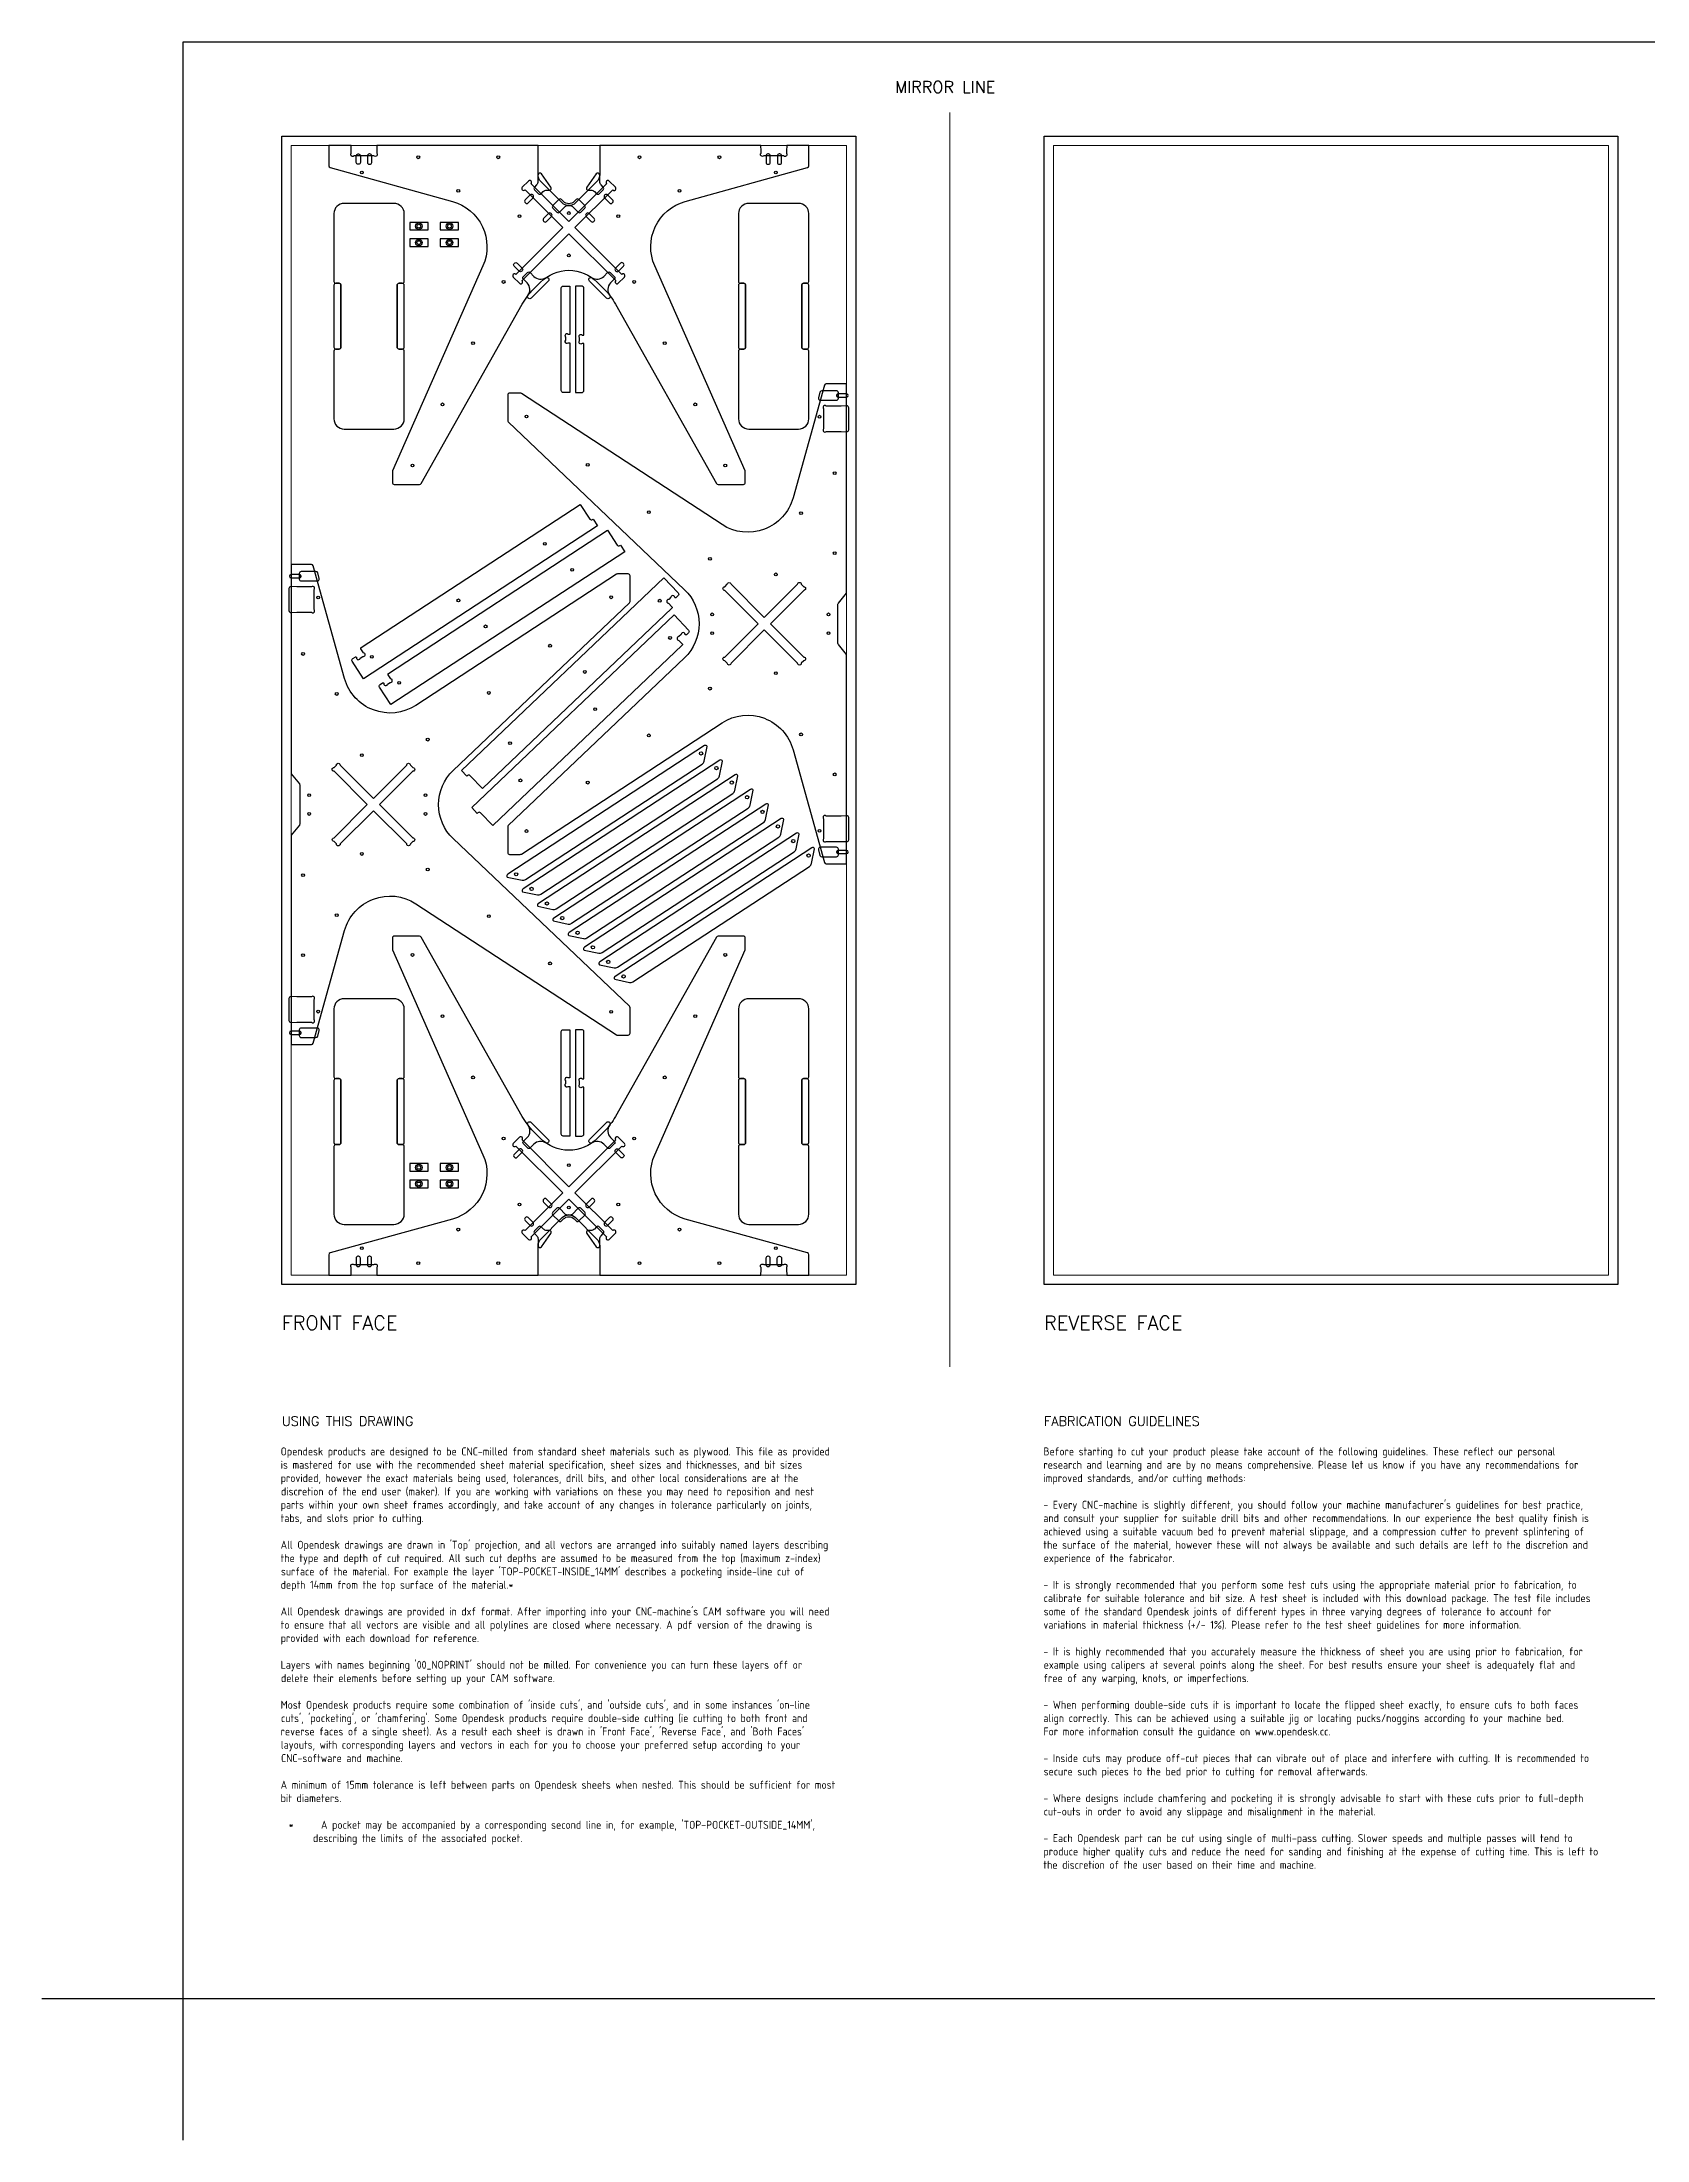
# Model space of a CAD drawing. Header units: millimetres. Extents: x -300 to 5880, y -300 to 4158.
# Drawn here: x -300 to 3112, y -300 to 4158 of the extents above; entities that cross this region are included whole.
import ezdxf
from ezdxf.enums import TextEntityAlignment as Align

# ---------------------------------------------------------------- set-up
doc = ezdxf.new("R2010")
doc.units = ezdxf.units.MM
doc.layers.add('00-NOPRINT_TEXT', color=7, linetype='Continuous', lineweight=25)
doc.layers.add('00_NOPRINT_TOLERANCE', color=7, linetype='Continuous', lineweight=5)
for name, color, linetype, lineweight, true_color in [('BOARD_$TH-NOMINAL', 3, 'Continuous', 30, 0x00ff00), ('TOP-CUT-INSIDE_18.000MM', 1, 'Continuous', 25, 0xff1c00), ('TOP-CUT-OUTSIDE_18.000MM', 220, 'Continuous', 25, 0xff00d1), ('TOP-HOLE-6.000MM-DIAM_14.000MM', 220, 'Continuous', 25, 0xff00c7), ('TOP-HOLE-6.000MM-DIAM_18.000MM', 3, 'Continuous', 25, 0x00ff0c), ('TOP-HOLE-7.000MM-DIAM_18.000MM', 3, 'Continuous', 25, 0x00ff0c), ('TOP-HOLE-8.000MM-DIAM_18.000MM', 3, 'Continuous', 25, 0x00ff0c), ('TOP-POCKET-INSIDE_12.000MM', 140, 'Continuous', 25, 0x00b1ff), ('TOP-POCKET-INSIDE_2.000MM', 110, 'Continuous', 25, 0x00ff94), ('TOP-POCKET-INSIDE_4.000MM', 160, 'Continuous', 25, 0x0026ff), ('TOP-POCKET-INSIDE_9.000MM', 60, 'Continuous', 25, 0xb0ff00)]:
    doc.layers.add(name, color=color, linetype=linetype, lineweight=lineweight, true_color=true_color)
doc.layers.add('TOP-CHAMFER-12.000MM', color=114, linetype='Continuous')
doc.styles.add('OD-ISOCP-17_240', font='isocp.shx')
doc.styles.add('OD-ISOCP-17_241', font='isocp.shx')
doc.styles.add('OD-ISOCP-17_242', font='isocp.shx')
doc.styles.add('OD-ISOCP-17_243', font='isocp.shx')
doc.styles.add('OD-ISOCP-17_244', font='isocp.shx')
doc.styles.add('OD-ISOCP-17_245', font='isocp.shx')
doc.styles.add('OD-ISOCP-17_246', font='isocp.shx')
doc.styles.add('OD-ISOCP-17_247', font='isocp.shx')
doc.styles.add('OD-ISOCP-17_248', font='isocp.shx')
doc.styles.add('OD-ISOCP-17_249', font='isocp.shx')
doc.styles.add('OD-ISOCP-17_250', font='isocp.shx')
doc.styles.add('OD-ISOCP-17_251', font='isocp.shx')
doc.styles.add('OD-ISOCP-17_252', font='isocp.shx')
doc.styles.add('OD-ISOCP-17_253', font='isocp.shx')
doc.styles.add('OD-ISOCP-17_254', font='isocp.shx')
doc.styles.add('OD-ISOCP-17_255', font='isocp.shx')
doc.styles.add('OD-ISOCP-17_256', font='isocp.shx')
doc.styles.add('OD-ISOCP-17_257', font='isocp.shx')
doc.styles.add('OD-ISOCP-17_258', font='isocp.shx')
doc.styles.add('OD-ISOCP-17_259', font='isocp.shx')
doc.styles.add('OD-ISOCP-17_260', font='isocp.shx')
doc.styles.add('OD-ISOCP-17_261', font='isocp.shx')
doc.styles.add('OD-ISOCP-17_262', font='isocp.shx')
doc.styles.add('OD-ISOCP-17_263', font='isocp.shx')
doc.styles.add('OD-ISOCP-17_264', font='isocp.shx')
doc.styles.add('OD-ISOCP-17_265', font='isocp.shx')
doc.styles.add('OD-ISOCP-17_266', font='isocp.shx')
doc.styles.add('OD-ISOCP-17_267', font='isocp.shx')
doc.styles.add('OD-ISOCP-17_268', font='isocp.shx')
doc.styles.add('OD-ISOCP-17_269', font='isocp.shx')
doc.styles.add('OD-ISOCP-17_270', font='isocp.shx')
doc.styles.add('OD-ISOCP-17_271', font='isocp.shx')
doc.styles.add('OD-ISOCP-17_272', font='isocp.shx')
doc.styles.add('OD-ISOCP-17_273', font='isocp.shx')
doc.styles.add('OD-ISOCP-17_274', font='isocp.shx')
doc.styles.add('OD-ISOCP-17_275', font='isocp.shx')
doc.styles.add('OD-ISOCP-17_276', font='isocp.shx')
doc.styles.add('OD-ISOCP-17_277', font='isocp.shx')
doc.styles.add('OD-ISOCP-17_278', font='isocp.shx')
doc.styles.add('OD-ISOCP-17_279', font='isocp.shx')
doc.styles.add('OD-ISOCP-17_280', font='isocp.shx')
doc.styles.add('OD-ISOCP-17_281', font='isocp.shx')
doc.styles.add('OD-ISOCP-17_282', font='isocp.shx')
doc.styles.add('OD-ISOCP-17_283', font='isocp.shx')
doc.styles.add('OD-ISOCP-17_284', font='isocp.shx')
doc.styles.add('OD-ISOCP-17_285', font='isocp.shx')
doc.styles.add('OD-ISOCP-17_286', font='isocp.shx')
doc.styles.add('OD-ISOCP-17_287', font='isocp.shx')
doc.styles.add('OD-ISOCP-17_288', font='isocp.shx')
doc.styles.add('OD-SIMPLEX-20_87', font='simplex.shx')
doc.styles.add('OD-SIMPLEX-20_88', font='simplex.shx')
doc.styles.add('OD-SIMPLEX-25_89', font='simplex.shx')
doc.styles.add('OD-SIMPLEX-30_88', font='simplex.shx')
doc.styles.add('OD-SIMPLEX-30_89', font='simplex.shx')

# ---------------------------------------------------------------- blocks, each defined once
blk = doc.blocks.new('Borders Opendesk_7')
at = {"layer": '00-NOPRINT_TEXT'}
for p, q in [((0, 4158), (5880, 4158)), ((0, 0), (0, 4158)), ((0, 0), (-300, 0)), ((0, -300), (0, 0)), ((5880, 0), (0, 0))]:
    blk.add_line(p, q, dxfattribs=at)
at = {"layer": '00_NOPRINT_TOLERANCE', "ltscale": 0.379043}
blk.add_line((1630, 1343.2), (1630, 4008), dxfattribs=at)
at = {"layer": '00_NOPRINT_TOLERANCE', "ltscale": 0.379202}
for p, q in [((210, 3958), (1430, 3958)), ((210, 1518), (210, 3958)), ((1430, 3958), (1430, 1518)), ((1830, 3958), (3050, 3958)), ((1830, 1518), (1830, 3958)), ((3050, 3958), (3050, 1518)), ((1430, 1518), (210, 1518)), ((3050, 1518), (1830, 1518))]:
    blk.add_line(p, q, dxfattribs=at)
at = {"layer": '00_NOPRINT_TOLERANCE', "ltscale": 0.380876}
for p, q in [((230, 3938), (1410, 3938)), ((1850, 3938), (3030, 3938)), ((1410, 1538), (230, 1538)), ((3030, 1538), (1850, 1538))]:
    blk.add_line(p, q, dxfattribs=at)
at = {"layer": '00_NOPRINT_TOLERANCE', "ltscale": 0.380023}
for p, q in [((230, 1538), (230, 3938)), ((1410, 3938), (1410, 1538)), ((1850, 1538), (1850, 3938)), ((3030, 3938), (3030, 1538))]:
    blk.add_line(p, q, dxfattribs=at)
at = {"layer": 'BOARD_$TH-NOMINAL'}
for p, q in [((210, 3958), (1430, 3958)), ((210, 1518), (210, 3958)), ((1430, 3958), (1430, 1518)), ((1830, 3958), (3050, 3958)), ((1830, 1518), (1830, 3958)), ((3050, 3958), (3050, 1518)), ((1430, 1518), (210, 1518)), ((3050, 1518), (1830, 1518))]:
    blk.add_line(p, q, dxfattribs=at)
at = {"layer": '00-NOPRINT_TEXT', "style": 'OD-SIMPLEX-25_89'}
blk.add_text('MIRROR LINE', height=25, dxfattribs=at).set_placement((1513.3, 4049.9))
at = {"layer": '00-NOPRINT_TEXT', "color": 7}
for s, height, style, p in [('FRONT FACE', 30, 'OD-SIMPLEX-30_89', (210, 1451.3)), ('REVERSE FACE', 30, 'OD-SIMPLEX-30_88', (1830, 1451.3)), ('USING THIS DRAWING', 20, 'OD-SIMPLEX-20_88', (210, 1237.4)), ('FABRICATION GUIDELINES', 20, 'OD-SIMPLEX-20_87', (1830, 1237.4))]:
    blk.add_text(s, height=height, dxfattribs=dict(at, style=style)).set_placement(p, align=Align.TOP_LEFT)
for s, style, p in [('Opendesk products are designed to be CNC-milled from standard sheet materials such as plywood. This file as provided', 'OD-ISOCP-17_265', (207.4, 1154.7)), ('Before starting to cut your product please take account of the following guidelines. These reflect our personal', 'OD-ISOCP-17_240', (1828.7, 1154.7)), ('is mastered for use with the recommended sheet material specification, sheet sizes and thicknesses, and bit sizes', 'OD-ISOCP-17_266', (207.4, 1126.3)), ('provided, however the exact materials being used, tolerances, drill bits, and other local considerations are at the', 'OD-ISOCP-17_267', (207.4, 1098)), ('research and learning and are by no means comprehensive. Please let us know if you have any recommendations for', 'OD-ISOCP-17_241', (1828.7, 1126.3)), ('improved standards, and/or cutting methods:', 'OD-ISOCP-17_242', (1828.7, 1098)), ('discretion of the end user (maker). If you are working with variations on these you may need to reposition and nest', 'OD-ISOCP-17_268', (208.1, 1069.7)), ('tabs, and slots prior to cutting.', 'OD-ISOCP-17_270', (207.4, 1013)), ('parts within your own sheet frames accordingly, and take account of any changes in tolerance particularly on joints,', 'OD-ISOCP-17_269', (207.4, 1041.3)), ("- Every CNC-machine is slightly different, you should follow your machine manufacturer's guidelines for best practice,", 'OD-ISOCP-17_243', (1828.7, 1041.3)), ('and consult your supplier for suitable drill bits and other recommendations. In our experience the best quality finish is', 'OD-ISOCP-17_244', (1828.7, 1013)), ('achieved using a suitable vacuum bed to prevent material slippage, and a compression cutter to prevent splintering of', 'OD-ISOCP-17_245', (1828.7, 984.7)), ('the type and depth of cut required. All such cut depths are assumed to be measured from the top (maximum z-index)', 'OD-ISOCP-17_272', (207.4, 928)), ("All Opendesk drawings are drawn in 'Top' projection, and all vectors are arranged into suitably named layers describing", 'OD-ISOCP-17_271', (207.4, 956.3)), ('the surface of the material, however these will not always be available and such details are left to the discretion and', 'OD-ISOCP-17_246', (1828.7, 956.3)), ('experience of the fabricator.', 'OD-ISOCP-17_247', (1829.2, 928)), ("surface of the material. For example the layer 'TOP-POCKET-INSIDE_14MM' describes a pocketing inside-line cut of", 'OD-ISOCP-17_273', (208, 899.7)), ('depth 14mm from the top surface of the material.*', 'OD-ISOCP-17_274', (207.4, 871.3)), ('- It is strongly recommended that you perform some test cuts using the appropriate material prior to fabrication, to', 'OD-ISOCP-17_248', (1828.7, 871.3)), ('calibrate for suitable tolerance and bit size. A test sheet is included with this download package. The test file includes', 'OD-ISOCP-17_249', (1829.3, 843)), ('to ensure that all vectors are visible and all polylines are closed where necessary. A pdf version of the drawing is', 'OD-ISOCP-17_276', (207.4, 786.3)), ("All Opendesk drawings are provided in dxf format. After importing into your CNC-machine's CAM software you will need", 'OD-ISOCP-17_275', (207.4, 814.7)), ('variations in material thickness (+/- 1%). Please refer to the test sheet guidelines for more information.', 'OD-ISOCP-17_251', (1828.7, 786.3)), ('some of the standard Opendesk joints of different types in three varying degrees of tolerance to account for', 'OD-ISOCP-17_250', (1829.2, 814.7)), ('provided with each download for reference.', 'OD-ISOCP-17_277', (207.4, 758)), ("Layers with names beginning '00_NOPRINT' should not be milled. For convenience you can turn these layers off or", 'OD-ISOCP-17_278', (207.4, 701.3)), ('- It is highly recommended that you accurately measure the thickness of sheet you are using prior to fabrication, for', 'OD-ISOCP-17_252', (1828.7, 729.7)), ('example using calipers at several points along the sheet. For best results ensure your sheet is adequately flat and', 'OD-ISOCP-17_253', (1829.2, 701.3)), ('delete their elements before setting up your CAM software.', 'OD-ISOCP-17_279', (208.1, 673)), ('free of any warping, knots, or imperfections.', 'OD-ISOCP-17_254', (1828.7, 673)), ("Most Opendesk products require some combination of 'inside cuts', and 'outside cuts', and in some instances 'on-line", 'OD-ISOCP-17_280', (207.4, 616.3)), ('- When performing double-side cuts it is important to locate the flipped sheet exactly, to ensure cuts to both faces', 'OD-ISOCP-17_255', (1828.7, 616.3)), ("reverse faces of a single sheet). As a result each sheet is drawn in 'Front Face', 'Reverse Face', and 'Both Faces'", 'OD-ISOCP-17_282', (207.4, 559.7)), ("cuts', 'pocketing', or 'chamfering'. Some Opendesk products require double-side cutting (ie cutting to both front and", 'OD-ISOCP-17_281', (208.1, 588)), ('align correctly. This can be achieved using a suitable jig or locating pucks/noggins according to your machine bed.', 'OD-ISOCP-17_256', (1828.7, 588)), ('layouts, with corresponding layers and vectors in each for you to choose your preferred setup according to your', 'OD-ISOCP-17_283', (207.8, 531.3)), ('For more information consult the guidance on www.opendesk.cc.', 'OD-ISOCP-17_257', (1828.7, 559.7)), ('CNC-software and machine.', 'OD-ISOCP-17_284', (208.2, 503)), ('- Inside cuts may produce off-cut pieces that can vibrate out of place and interfere with cutting. It is recommended to', 'OD-ISOCP-17_258', (1828.7, 503)), ('secure such pieces to the bed prior to cutting for removal afterwards.', 'OD-ISOCP-17_259', (1829.2, 474.7)), ('A minimum of 15mm tolerance is left between parts on Opendesk sheets when nested. This should be sufficient for most', 'OD-ISOCP-17_285', (207.4, 446.3)), ('bit diameters.', 'OD-ISOCP-17_286', (207.4, 418)), ('- Where designs include chamfering and pocketing it is strongly advisable to start with these cuts prior to full-depth', 'OD-ISOCP-17_260', (1828.7, 418)), ('cut-outs in order to avoid any slippage and misalignment in the material.', 'OD-ISOCP-17_261', (1829.3, 389.7)), ("*      A pocket may be accompanied by a corresponding second line in, for example, 'TOP-POCKET-OUTSIDE_14MM',", 'OD-ISOCP-17_287', (224.4, 361.3)), ('describing the limits of the associated pocket.', 'OD-ISOCP-17_288', (276.1, 333)), ('- Each Opendesk part can be cut using single of multi-pass cutting. Slower speeds and multiple passes will tend to', 'OD-ISOCP-17_262', (1828.7, 333)), ('produce higher quality cuts and reduce the need for sanding and finishing at the expense of cutting time. This is left to', 'OD-ISOCP-17_263', (1828.7, 304.7)), ('the discretion of the user based on their time and machine.', 'OD-ISOCP-17_264', (1828.7, 276.3))]:
    blk.add_text(s, height=17, dxfattribs=dict(at, style=style)).set_placement(p)

msp = doc.modelspace()

# ---------------------------------------------------------------- linework, layer by layer
at = {"layer": 'TOP-CHAMFER-12.000MM'}
for points in [[(324.6, 3645.3, 0.414214), (320.6, 3641.3), (320.6, 3509.3, 0.414214), (324.6, 3505.3), (331.6, 3505.3, 0.414214), (335.6, 3509.3), (335.6, 3641.3, 0.414214), (331.6, 3645.3)], [(459, 3645.3, 0.414214), (455, 3641.3), (455, 3509.3, 0.414214), (459, 3505.3), (466, 3505.3, 0.414214), (470, 3509.3), (470, 3641.3, 0.414214), (466, 3645.3)], [(1184.6, 3645.3, 0.414214), (1180.6, 3641.3), (1180.6, 3509.3, 0.414214), (1184.6, 3505.3), (1191.6, 3505.3, 0.414214), (1195.6, 3509.3), (1195.6, 3641.3, 0.414214), (1191.6, 3645.3)], [(1319, 3645.3, 0.414214), (1315, 3641.3), (1315, 3509.3, 0.414214), (1319, 3505.3), (1326, 3505.3, 0.414214), (1330, 3509.3), (1330, 3641.3, 0.414214), (1326, 3645.3)], [(324.6, 1955.3, 0.414214), (320.6, 1951.3), (320.6, 1819.3, 0.414214), (324.6, 1815.3), (331.6, 1815.3, 0.414214), (335.6, 1819.3), (335.6, 1951.3, 0.414214), (331.6, 1955.3)], [(459, 1955.3, 0.414214), (455, 1951.3), (455, 1819.3, 0.414214), (459, 1815.3), (466, 1815.3, 0.414214), (470, 1819.3), (470, 1951.3, 0.414214), (466, 1955.3)], [(1184.6, 1955.3, 0.414214), (1180.6, 1951.3), (1180.6, 1819.3, 0.414214), (1184.6, 1815.3), (1191.6, 1815.3, 0.414214), (1195.6, 1819.3), (1195.6, 1951.3, 0.414214), (1191.6, 1955.3)], [(1319, 1955.3, 0.414214), (1315, 1951.3), (1315, 1819.3, 0.414214), (1319, 1815.3), (1326, 1815.3, 0.414214), (1330, 1819.3), (1330, 1951.3, 0.414214), (1326, 1955.3)]]:
    msp.add_lwpolyline(points, format="xyb", close=True, dxfattribs=at)
at = {"layer": 'TOP-CUT-INSIDE_18.000MM'}
for points in [[(900.2, 3856.7), (820, 3776.6), (739.8, 3856.7, 1), (734.2, 3862.4), (721.1, 3849.4, 1), (726.8, 3843.7), (807, 3763.5), (707.5, 3664.1, 1), (701.8, 3658.4), (714.9, 3645.4, 1), (720.5, 3651), (820, 3750.5), (919.5, 3651, 1), (925.1, 3645.4), (938.2, 3658.4, 1), (932.5, 3664.1), (833, 3763.5), (913.2, 3843.7, 1), (918.9, 3849.4), (905.8, 3862.4, 1), (900.2, 3856.7)], [(739.8, 1619.3), (820, 1699.4), (900.2, 1619.3, 1), (905.8, 1613.6), (918.9, 1626.6, 1), (913.2, 1632.3), (833, 1712.5), (932.5, 1811.9, 1), (938.2, 1817.6), (925.1, 1830.6, 1), (919.5, 1825), (820, 1725.5), (720.5, 1825, 1), (714.9, 1830.6), (701.8, 1817.6, 1), (707.5, 1811.9), (807, 1712.5), (726.8, 1632.3, 1), (721.1, 1626.6), (734.2, 1613.6, 1), (739.8, 1619.3)]]:
    msp.add_lwpolyline(points, format="xyb", dxfattribs=at)
for points in [[(1156.7, 3005.6, -1.000033), (1164.7, 3005.6), (1235.4, 2934.9), (1306.1, 3005.6, -0.999967), (1314.1, 3005.6), (1319.2, 3000.5, -1.000033), (1319.2, 2992.5), (1248.5, 2921.8), (1319.2, 2851.1, -0.999967), (1319.2, 2843.1), (1314.1, 2838, -1.000033), (1306.1, 2838), (1235.4, 2908.7), (1164.7, 2838, -0.999967), (1156.7, 2838), (1151.6, 2843.1, -1.000033), (1151.6, 2851.1), (1222.3, 2921.8), (1151.6, 2992.5, -0.999967), (1151.6, 3000.5)], [(483.3, 2453.9, -1.000033), (475.3, 2453.9), (404.6, 2524.6), (333.9, 2453.9, -0.999967), (325.9, 2453.9), (320.8, 2459, -1.000033), (320.8, 2467), (391.5, 2537.7), (320.8, 2608.4, -0.999967), (320.8, 2616.4), (325.9, 2621.5, -1.000033), (333.9, 2621.5), (404.6, 2550.8), (475.3, 2621.5, -0.999967), (483.3, 2621.5), (488.4, 2616.4, -1.000033), (488.4, 2608.4), (417.7, 2537.7), (488.4, 2467, -0.999967), (488.4, 2459)]]:
    msp.add_lwpolyline(points, format="xyb", close=True, dxfattribs=at)
at = {"layer": 'TOP-CUT-OUTSIDE_18.000MM'}
for points in [[(1276.8, 3916), (1234.2, 3916, -0.999849), (1228.5, 3921.7), (1228.5, 3926.5), (1228, 3938), (885.5, 3938), (885.5, 3875.7, -0.198912), (879.6, 3861.6), (834.1, 3816.1, -0.414214), (805.9, 3816.1), (760.4, 3861.6, -0.198912), (754.5, 3875.7), (754.5, 3938), (412, 3938), (411.5, 3926.5), (411.5, 3921.7, -0.999849), (405.8, 3916), (363.2, 3916, -1.000151), (357.5, 3921.7), (357.5, 3926.5), (357, 3938), (310, 3938), (310, 3895, 0.336829), (312.9, 3891.2), (572.7, 3819, -0.457074), (637.4, 3682.3), (445.3, 3246.8, 0.104202), (445, 3245.2), (445, 3222, 0.414214), (449, 3218), (502.7, 3218, 0.270613), (506.1, 3220), (721, 3600.9, -0.072056), (745, 3633), (759.9, 3647.9, -0.414214), (880.1, 3647.9), (895, 3633, -0.072056), (919, 3600.9), (1133.9, 3220, 0.270613), (1137.3, 3218), (1191, 3218, 0.414214), (1195, 3222), (1195, 3245.2, 0.104202), (1194.7, 3246.8), (1002.6, 3682.3, -0.457074), (1067.3, 3819), (1327.1, 3891.2, 0.336829), (1330, 3895), (1330, 3938), (1283, 3938), (1282.5, 3926.5), (1282.5, 3921.7, -1.000151)], [(812.8, 3524.4, 1.000151), (818.5, 3518.7), (821.8, 3518.7), (821.8, 3413.2), (807.8, 3413.2, -0.414214), (803.8, 3417.2), (803.8, 3635.2, -0.414214), (807.8, 3639.2), (821.8, 3639.2), (821.8, 3536.7), (818.5, 3536.7, 1.000151), (812.8, 3531.1)], [(1145.6, 3132.5), (719, 3411.1, 0.145662), (716.8, 3411.8), (694, 3411.8, 0.414214), (690, 3407.8), (690, 3353.5, 0.205402), (691.2, 3350.6), (1065.8, 2994.2, -0.428899), (1065.8, 2849.3), (691.2, 2493, 0.205402), (690, 2490.1), (690, 2435.8, 0.414214), (694, 2431.8), (716.8, 2431.8, 0.145662), (719, 2432.4), (1145.6, 2711.1, -0.507384), (1296.6, 2654.1), (1363.2, 2414.7, 0.336829), (1367, 2411.8), (1410, 2411.8), (1410, 2856.8), (1392.9, 2877.7, -0.173132), (1392, 2880.2), (1392, 2963.4, -0.173132), (1392.9, 2965.9), (1410, 2986.8), (1410, 3431.8), (1367, 3431.8, 0.336829), (1363.2, 3428.9), (1296.6, 3189.5, -0.507384)], [(382.1, 2852.2, 0.999849), (383.7, 2860.1), (378.1, 2868.7, -0.414214), (378.6, 2871.5), (844.1, 3175.5), (864.7, 3144.1, 0.414214), (870.2, 3143), (871.9, 3144.1), (881.2, 3129.8), (383.8, 2805), (359.5, 2842.3, -0.414214), (360.7, 2847.8), (365.7, 2851.1, -0.414214), (368.5, 2850.5), (368.6, 2850.2, 1.000151), (376.5, 2848.6)], [(440, 2797.1, 0.999849), (441.7, 2804.9), (436, 2813.6, -0.414214), (436.6, 2816.4), (902.1, 3120.4), (922.6, 3089, 0.414214), (928.2, 3087.8), (929.8, 3088.9), (939.1, 3074.7), (441.8, 2749.9), (417.5, 2787.1, -0.414214), (418.6, 2792.7), (423.7, 2796, -0.414214), (426.4, 2795.4), (426.6, 2795.1, 1.000151), (434.4, 2793.5)], [(494.4, 2327), (921, 2048.3, 0.145662), (923.2, 2047.7), (946, 2047.7, 0.414214), (950, 2051.7), (950, 2106, 0.205402), (948.8, 2108.9), (574.2, 2465.2, -0.428899), (574.2, 2610.1), (948.8, 2966.5, 0.205402), (950, 2969.4), (950, 3023.7, 0.414214), (946, 3027.7), (923.2, 3027.7, 0.145662), (921, 3027), (494.4, 2748.4, -0.507384), (343.4, 2805.4), (276.8, 3044.8, 0.336829), (273, 3047.7), (230, 3047.7), (230, 2602.7), (247.1, 2581.8, -0.173132), (248, 2579.3), (248, 2496.1, -0.173132), (247.1, 2493.6), (230, 2472.7), (230, 2027.7), (273, 2027.7, 0.336829), (276.8, 2030.6), (343.4, 2270, -0.507384)], [(1037, 2978), (1032.2, 2973.4, 0.999849), (1032, 2965.4), (1039.1, 2957.9, -0.414214), (1039, 2955.1), (636.2, 2571.8), (610.3, 2599, 0.414214), (604.7, 2599.2), (603.2, 2597.8), (591.5, 2610.1), (1021.9, 3019.5), (1052.5, 2987.3, -0.414214), (1052.4, 2981.6), (1048.1, 2977.5, -0.414214), (1045.2, 2977.5), (1045, 2977.8, 1.000151)], [(1054.1, 2894.4, 0.999849), (1053.9, 2886.4), (1061, 2878.9, -0.414214), (1061, 2876.1), (658.1, 2492.8), (632.3, 2520, 0.414214), (626.6, 2520.1), (625.2, 2518.8), (613.5, 2531.1), (1043.8, 2940.5), (1074.5, 2908.3, -0.414214), (1074.4, 2902.6), (1070, 2898.5, -0.414214), (1067.2, 2898.5), (1067, 2898.8, 1.000151), (1059, 2899)], [(1114.1, 2661, 0.464012), (1108.2, 2662.8), (690, 2389.6, 0.47277), (689.2, 2383.5), (720.5, 2376.9, 0.198912), (728, 2378.3), (1103.2, 2623.4, 0.198912), (1107.5, 2629.7)], [(1146.7, 2630, 0.464012), (1140.8, 2631.8), (722.6, 2358.6, 0.47277), (721.8, 2352.4), (753.1, 2345.9, 0.198912), (760.6, 2347.3), (1135.8, 2592.4, 0.198912), (1140.1, 2598.7)], [(1179.3, 2599, 0.464012), (1173.4, 2600.7), (755.2, 2327.6, 0.47277), (754.4, 2321.4), (785.7, 2314.9, 0.198912), (793.2, 2316.3), (1168.4, 2561.3, 0.198912), (1172.7, 2567.7)], [(1211.9, 2568, 0.464012), (1206, 2569.7), (787.8, 2296.5, 0.47277), (787, 2290.4), (818.3, 2283.8, 0.198912), (825.8, 2285.3), (1201, 2530.3, 0.198912), (1205.3, 2536.6)], [(1244.5, 2537, 0.464012), (1238.7, 2538.7), (820.4, 2265.5, 0.47277), (819.6, 2259.4), (850.9, 2252.8, 0.198912), (858.4, 2254.2), (1233.6, 2499.3, 0.198912), (1237.9, 2505.6)], [(1277.1, 2505.9, 0.464012), (1271.3, 2507.7), (853, 2234.5, 0.47277), (852.2, 2228.4), (883.5, 2221.8, 0.198912), (891, 2223.2), (1266.2, 2468.3, 0.198912), (1270.5, 2474.6)], [(885.6, 2203.5, 0.47277), (884.8, 2197.4), (916.1, 2190.8, 0.198912), (923.6, 2192.2), (1298.8, 2437.3, 0.198912), (1303.1, 2443.6), (1309.7, 2474.9, 0.464012), (1303.9, 2476.7)], [(917.4, 2166.3), (948.7, 2159.8, 0.198912), (956.2, 2161.2), (1331.4, 2406.3, 0.198912), (1335.7, 2412.6), (1342.3, 2443.9, 0.464012), (1336.5, 2445.7), (918.2, 2172.5, 0.47277)], [(1282.5, 1554.3), (1282.5, 1549.5), (1283, 1538), (1330, 1538), (1330, 1581, 0.336829), (1327.1, 1584.8), (1067.3, 1657, -0.457074), (1002.6, 1793.7), (1194.7, 2229.2, 0.104202), (1195, 2230.8), (1195, 2254, 0.414214), (1191, 2258), (1137.3, 2258, 0.270613), (1133.9, 2256), (919, 1875.1, -0.072056), (895, 1843), (880.1, 1828.1, -0.414214), (759.9, 1828.1), (745, 1843, -0.072056), (721, 1875.1), (506.1, 2256, 0.270613), (502.7, 2258), (449, 2258, 0.414214), (445, 2254), (445, 2230.8, 0.104202), (445.3, 2229.2), (637.4, 1793.7, -0.457074), (572.7, 1657), (312.9, 1584.8, 0.336829), (310, 1581), (310, 1538), (357, 1538), (357.5, 1549.5), (357.5, 1554.3, -1.000151), (363.2, 1560), (405.8, 1560, -0.999849), (411.5, 1554.3), (411.5, 1549.5), (412, 1538), (754.5, 1538), (754.5, 1600.3, -0.198912), (760.4, 1614.4), (805.9, 1659.9, -0.414214), (834.1, 1659.9), (879.6, 1614.4, -0.198912), (885.5, 1600.3), (885.5, 1538), (1228, 1538), (1228.5, 1549.5), (1228.5, 1554.3, -0.999849), (1234.2, 1560), (1276.8, 1560, -1.000151)], [(812.8, 1944.4, 1.000151), (818.5, 1938.7), (821.8, 1938.7), (821.8, 1833.2), (807.8, 1833.2, -0.414214), (803.8, 1837.2), (803.8, 2055.2, -0.414214), (807.8, 2059.2), (821.8, 2059.2), (821.8, 1956.7), (818.5, 1956.7, 1.000151), (812.8, 1951.1)]]:
    msp.add_lwpolyline(points, format="xyb", close=True, dxfattribs=at)
for points in [[(470, 3357.3), (470, 3501.3, 0.413069), (466, 3505.3), (459, 3505.3, -0.414214), (455, 3509.3), (455, 3641.3, -0.414214), (459, 3645.3), (466, 3645.3, 0.413069), (470, 3649.3), (470, 3793.3, 0.414214), (448.3, 3815), (342.3, 3815, 0.414214), (320.6, 3793.3), (320.6, 3649.3, 0.414214), (324.6, 3645.3), (331.6, 3645.3, -0.414214), (335.6, 3641.3), (335.6, 3509.3, -0.414214), (331.6, 3505.3), (324.6, 3505.3, 0.414214), (320.6, 3501.3), (320.6, 3357.3, 0.414214), (342.3, 3335.6), (448.3, 3335.6, 0.414214), (470, 3357.3)], [(1330, 3357.3), (1330, 3501.3, 0.413069), (1326, 3505.3), (1319, 3505.3, -0.414214), (1315, 3509.3), (1315, 3641.3, -0.414214), (1319, 3645.3), (1326, 3645.3, 0.413069), (1330, 3649.3), (1330, 3793.3, 0.414214), (1308.3, 3815), (1202.3, 3815, 0.414214), (1180.6, 3793.3), (1180.6, 3649.3, 0.414214), (1184.6, 3645.3), (1191.6, 3645.3, -0.414214), (1195.6, 3641.3), (1195.6, 3509.3, -0.414214), (1191.6, 3505.3), (1184.6, 3505.3, 0.414214), (1180.6, 3501.3), (1180.6, 3357.3, 0.414214), (1202.3, 3335.6), (1308.3, 3335.6, 0.414214), (1330, 3357.3)], [(848.5, 3535.2), (851.8, 3535.2), (851.8, 3635.2, 0.414214), (847.8, 3639.2), (833.8, 3639.2), (833.8, 3413.2), (847.8, 3413.2, 0.414214), (851.8, 3417.2), (851.8, 3517.2), (848.5, 3517.2, -1), (842.8, 3522.9), (842.8, 3529.6, -1), (848.5, 3535.2)], [(470, 1667.3), (470, 1811.3, 0.413069), (466, 1815.3), (459, 1815.3, -0.414214), (455, 1819.3), (455, 1951.3, -0.414214), (459, 1955.3), (466, 1955.3, 0.413069), (470, 1959.3), (470, 2103.3, 0.414214), (448.3, 2125), (342.3, 2125, 0.414214), (320.6, 2103.3), (320.6, 1959.3, 0.414214), (324.6, 1955.3), (331.6, 1955.3, -0.414214), (335.6, 1951.3), (335.6, 1819.3, -0.414214), (331.6, 1815.3), (324.6, 1815.3, 0.414214), (320.6, 1811.3), (320.6, 1667.3, 0.414214), (342.3, 1645.6), (448.3, 1645.6, 0.414214), (470, 1667.3)], [(1330, 1667.3), (1330, 1811.3, 0.413069), (1326, 1815.3), (1319, 1815.3, -0.414214), (1315, 1819.3), (1315, 1951.3, -0.414214), (1319, 1955.3), (1326, 1955.3, 0.413069), (1330, 1959.3), (1330, 2103.3, 0.414214), (1308.3, 2125), (1202.3, 2125, 0.414214), (1180.6, 2103.3), (1180.6, 1959.3, 0.414214), (1184.6, 1955.3), (1191.6, 1955.3, -0.414214), (1195.6, 1951.3), (1195.6, 1819.3, -0.414214), (1191.6, 1815.3), (1184.6, 1815.3, 0.414214), (1180.6, 1811.3), (1180.6, 1667.3, 0.414214), (1202.3, 1645.6), (1308.3, 1645.6, 0.414214), (1330, 1667.3)], [(848.5, 1955.2), (851.8, 1955.2), (851.8, 2055.2, 0.414214), (847.8, 2059.2), (833.8, 2059.2), (833.8, 1833.2), (847.8, 1833.2, 0.414214), (851.8, 1837.2), (851.8, 1937.2), (848.5, 1937.2, -1), (842.8, 1942.9), (842.8, 1949.6, -1), (848.5, 1955.2)]]:
    msp.add_lwpolyline(points, format="xyb", dxfattribs=at)
for points in [[(481.7, 3758.6), (520.7, 3758.6), (520.7, 3774.6), (481.7, 3774.6)], [(546.7, 3758.6), (585.7, 3758.6), (585.7, 3774.6), (546.7, 3774.6)], [(481.7, 3723.6), (520.7, 3723.6), (520.7, 3739.6), (481.7, 3739.6)], [(546.7, 3723.6), (585.7, 3723.6), (585.7, 3739.6), (546.7, 3739.6)], [(481.7, 1758.6), (520.7, 1758.6), (520.7, 1774.6), (481.7, 1774.6)], [(481.7, 1723.6), (520.7, 1723.6), (520.7, 1739.6), (481.7, 1739.6)], [(546.7, 1758.6), (585.7, 1758.6), (585.7, 1774.6), (546.7, 1774.6)], [(546.7, 1723.6), (585.7, 1723.6), (585.7, 1739.6), (546.7, 1739.6)]]:
    msp.add_lwpolyline(points, close=True, dxfattribs=at)
at = {"layer": 'TOP-HOLE-6.000MM-DIAM_14.000MM'}
for centre in [(380, 3880.8), (500, 3913), (670, 3913), (970, 3913), (1140, 3913), (1260, 3880.8), (585, 3841.5), (1055, 3841.5), (715, 3788), (820, 3794.5), (925, 3788), (820, 3704.5), (681.3, 3648), (958.7, 3648), (616.3, 3518), (1023.7, 3518), (551.3, 3388), (1088.7, 3388), (730, 3362.1), (1352.8, 3361.8), (487.5, 3258), (860, 3259.3), (1152.5, 3258), (1385, 3241.8), (990, 3158.9), (1313.5, 3156.8), (1120, 3059.6), (1385, 3071.8), (1260, 3026.8), (287.2, 2977.7), (910, 2978.1), (1124.6, 2941.8), (1372, 2941.8), (1124.6, 2901.8), (1372, 2901.8), (255, 2857.7), (780, 2875.2), (1260, 2816.8), (326.5, 2772.7), (650, 2774.8), (1120, 2783.9), (520, 2675.6), (990, 2684.7), (1313.5, 2686.8), (380, 2642.7), (860, 2584.3), (1385, 2601.8), (268, 2557.7), (515.4, 2557.7), (268, 2517.7), (515.4, 2517.7), (730, 2481.4), (1352.8, 2481.8), (380, 2432.7), (255, 2387.7), (520, 2399.8), (326.5, 2302.7), (650, 2300.6), (255, 2217.7), (487.5, 2218), (780, 2200.2), (1152.5, 2218), (287.2, 2097.7), (910, 2097.3), (551.3, 2088), (1088.7, 2088), (616.3, 1958), (1023.7, 1958), (681.3, 1828), (958.7, 1828), (820, 1771.5), (715, 1688), (820, 1681.5), (925, 1688), (585, 1634.5), (1055, 1634.5), (380, 1595.2), (500, 1563), (670, 1563), (970, 1563), (1140, 1563), (1260, 1595.2)]:
    msp.add_circle(centre, 3, dxfattribs=at)
at = {"layer": 'TOP-HOLE-6.000MM-DIAM_18.000MM'}
for centre in [(769, 3091.5), (826.9, 3036.4), (585.2, 2971.5), (1013.1, 2970.7), (643.1, 2916.3), (401.3, 2851.4), (1035, 2891.7), (854, 2819.4), (459.3, 2796.3), (876, 2740.4), (694.9, 2668.1), (716.9, 2589.1)]:
    msp.add_circle(centre, 3, dxfattribs=at)
at = {"layer": 'TOP-HOLE-7.000MM-DIAM_18.000MM'}
for centre in [(1101.1, 2646.2), (1133.8, 2615.2), (1166.4, 2584.2), (1199, 2553.2), (1231.6, 2522.1), (1264.2, 2491.1), (1296.8, 2460.1), (1329.4, 2429.1), (708, 2389.4), (740.6, 2358.4), (773.2, 2327.4), (805.8, 2296.4), (838.4, 2265.3), (871, 2234.3), (903.6, 2203.3), (936.2, 2172.3)]:
    msp.add_circle(centre, 3.5, dxfattribs=at)
at = {"layer": 'TOP-HOLE-8.000MM-DIAM_18.000MM'}
for centre in [(501.2, 3766.6), (566.2, 3766.6), (501.2, 3731.6), (566.2, 3731.6), (501.2, 1766.6), (566.2, 1766.6), (501.2, 1731.6), (566.2, 1731.6)]:
    msp.add_circle(centre, 4, dxfattribs=at)
at = {"layer": 'TOP-POCKET-INSIDE_12.000MM'}
for points in [[(1361.5, 3378.6), (1361.5, 3335.9, 0.999849), (1367.2, 3330.3), (1398.5, 3330.3), (1410, 3329.8), (1411, 3329.8, 0.414214), (1415, 3333.8), (1415, 3380.8, 0.414214), (1411, 3384.8), (1410, 3384.8), (1398.5, 3384.3), (1367.2, 3384.3, 1.000151)], [(272.8, 3000.2), (241.5, 3000.2), (230, 3000.7), (229, 3000.7, 0.414214), (225, 2996.7), (225, 2949.7, 0.414214), (229, 2945.7), (230, 2945.7), (241.5, 2946.2), (272.8, 2946.2, 0.999849), (278.5, 2951.8), (278.5, 2994.5, 1.000151)], [(1367.2, 2459.3), (1398.5, 2459.3), (1410, 2458.8), (1411, 2458.8, 0.414214), (1415, 2462.8), (1415, 2509.8, 0.414214), (1411, 2513.8), (1410, 2513.8), (1398.5, 2513.3), (1367.2, 2513.3, 0.999849), (1361.5, 2507.6), (1361.5, 2464.9, 1.000151)], [(272.8, 2129.2), (241.5, 2129.2), (230, 2129.7), (229, 2129.7, 0.414214), (225, 2125.7), (225, 2078.7, 0.414214), (229, 2074.7), (230, 2074.7), (241.5, 2075.2), (272.8, 2075.2, 1.000151), (278.5, 2080.8), (278.5, 2123.5, 0.999849)]]:
    msp.add_lwpolyline(points, format="xyb", close=True, dxfattribs=at)
at = {"layer": 'TOP-POCKET-INSIDE_2.000MM'}
for centre in [(501.2, 3766.6), (566.2, 3766.6), (501.2, 3731.6), (566.2, 3731.6), (501.2, 1766.6), (501.2, 1731.6), (566.2, 1766.6), (566.2, 1731.6)]:
    msp.add_circle(centre, 7, dxfattribs=at)
at = {"layer": 'TOP-POCKET-INSIDE_4.000MM'}
for points in [[(373, 3898), (372, 3898, -0.414214), (368, 3902), (368, 3916, -0.414214), (372, 3920), (373, 3920, -0.414214), (377, 3916), (377, 3902, -0.414214)], [(392, 3916), (392, 3902, 0.414214), (396, 3898), (397, 3898, 0.414214), (401, 3902), (401, 3916, 0.414214), (397, 3920), (396, 3920, 0.414214)], [(1239.2, 3916), (1239.2, 3902, 0.414214), (1243.2, 3898), (1244.2, 3898, 0.414214), (1248.2, 3902), (1248.2, 3916, 0.414214), (1244.2, 3920), (1243.2, 3920, 0.414214)], [(1272.2, 3916, 0.414214), (1268.2, 3920), (1267.2, 3920, 0.414214), (1263.2, 3916), (1263.2, 3902, 0.414214), (1267.2, 3898), (1268.2, 3898, 0.414214), (1272.2, 3902)], [(727, 3822.3, 0.414214), (727, 3816.6), (727.7, 3815.9, 0.414214), (733.4, 3815.9), (744, 3826.5, 0.414214), (744, 3832.2), (743.3, 3832.9, 0.414214), (737.6, 3832.9)], [(913, 3816.6, 0.414214), (913, 3822.3), (902.4, 3832.9, 0.414214), (896.7, 3832.9), (896, 3832.2, 0.414214), (896, 3826.5), (906.6, 3815.9, 0.414214), (912.3, 3815.9)], [(783.3, 3792.8), (782.6, 3793.5, 0.414214), (776.9, 3793.5), (766.3, 3782.9, 0.414214), (766.3, 3777.3), (767, 3776.6, 0.414214), (772.7, 3776.6), (783.3, 3787.2, 0.414214)], [(873, 3776.6), (873.7, 3777.3, 0.414214), (873.7, 3782.9), (863.1, 3793.5, 0.414214), (857.4, 3793.5), (856.7, 3792.8, 0.414214), (856.7, 3787.2), (867.3, 3776.6, 0.414214)], [(704.6, 3687.9, -0.414214), (710.2, 3687.9), (720.8, 3677.3, -0.414214), (720.8, 3671.7), (720.1, 3671, -0.414214), (714.5, 3671), (703.8, 3681.6, -0.414214), (703.8, 3687.2)], [(919.2, 3671.7), (919.9, 3671, 0.414214), (925.5, 3671), (936.2, 3681.6, 0.414214), (936.2, 3687.2), (935.4, 3687.9, 0.414214), (929.8, 3687.9), (919.2, 3677.3, 0.414214)], [(1392.5, 3410.3, 0.375761), (1389, 3407.3), (1389, 3406.3, 0.375761), (1392.5, 3403.3), (1410.5, 3403.3, 1), (1410.5, 3410.3)], [(247.5, 3026.2), (229.5, 3026.2, 1), (229.5, 3019.2), (247.5, 3019.2, 0.375761), (251, 3022.2), (251, 3023.2, 0.375761)], [(1389, 2436.3, 0.375761), (1392.5, 2433.3), (1410.5, 2433.3, 1), (1410.5, 2440.3), (1392.5, 2440.3, 0.375761), (1389, 2437.3)], [(247.5, 2056.2), (229.5, 2056.2, 1), (229.5, 2049.2), (247.5, 2049.2, 0.375761), (251, 2052.2), (251, 2053.2, 0.375761)], [(720.8, 1804.3), (720.1, 1805, 0.414214), (714.5, 1805), (703.8, 1794.4, 0.414214), (703.8, 1788.8), (704.6, 1788.1, 0.414214), (710.2, 1788.1), (720.8, 1798.7, 0.414214)], [(935.4, 1788.1, -0.414214), (929.8, 1788.1), (919.2, 1798.7, -0.414214), (919.2, 1804.3), (919.9, 1805, -0.414214), (925.5, 1805), (936.2, 1794.4, -0.414214), (936.2, 1788.8)], [(783.3, 1688.8), (772.7, 1699.4, 0.414214), (767, 1699.4), (766.3, 1698.7, 0.414214), (766.3, 1693.1), (776.9, 1682.5, 0.414214), (782.6, 1682.5), (783.3, 1683.2, 0.414214)], [(873.7, 1693.1, 0.414214), (873.7, 1698.7), (873, 1699.4, 0.414214), (867.3, 1699.4), (856.7, 1688.8, 0.414214), (856.7, 1683.2), (857.4, 1682.5, 0.414214), (863.1, 1682.5)], [(727, 1659.4, 0.414214), (727, 1653.7), (737.6, 1643.1, 0.414214), (743.3, 1643.1), (744, 1643.8, 0.414214), (744, 1649.5), (733.4, 1660.1, 0.414214), (727.7, 1660.1)], [(913, 1653.7, 0.414214), (913, 1659.4), (912.3, 1660.1, 0.414214), (906.6, 1660.1), (896, 1649.5, 0.414214), (896, 1643.8), (896.7, 1643.1, 0.414214), (902.4, 1643.1)], [(372.8, 1556, 0.414214), (376.8, 1560), (376.8, 1574, 0.414214), (372.8, 1578), (371.8, 1578, 0.414214), (367.8, 1574), (367.8, 1560, 0.414214), (371.8, 1556)], [(396.8, 1578), (395.8, 1578, 0.414214), (391.8, 1574), (391.8, 1560, 0.414214), (395.8, 1556), (396.8, 1556, 0.414214), (400.8, 1560), (400.8, 1574, 0.414214)], [(1248, 1560), (1248, 1574, 0.414214), (1244, 1578), (1243, 1578, 0.414214), (1239, 1574), (1239, 1560, 0.414214), (1243, 1556), (1244, 1556, 0.414214)], [(1267, 1556, -0.414214), (1263, 1560), (1263, 1574, -0.414214), (1267, 1578), (1268, 1578, -0.414214), (1272, 1574), (1272, 1560, -0.414214), (1268, 1556)]]:
    msp.add_lwpolyline(points, format="xyb", close=True, dxfattribs=at)
at = {"layer": 'TOP-POCKET-INSIDE_9.000MM'}
for points in [[(751.5, 3854.4), (746.8, 3849.6, 0.413778), (746.8, 3844), (755.3, 3835.5, 0.414649), (761, 3835.5), (765.7, 3840.3, -0.199299), (772.8, 3843.3), (778.6, 3843.3, 0.608528), (781.9, 3849.6), (761.7, 3878, 0.731289), (754.4, 3875.7), (754.4, 3861.4, -0.198526)], [(884.7, 3835.5), (893.1, 3844, 0.413778), (893.1, 3849.6), (888.4, 3854.4, -0.198526), (885.5, 3861.4), (885.5, 3875.7, 0.731289), (878.2, 3878), (858.1, 3849.6, 0.608528), (861.3, 3843.3), (867.1, 3843.3, -0.199299), (874.2, 3840.3), (879, 3835.5, 0.414649)], [(786, 3804.8), (794.4, 3796.3, 0.414648), (800.1, 3796.3), (813.2, 3809.4, -0.24274), (816.6, 3810.5, 0.083766), (823.3, 3810.5, -0.243135), (826.8, 3809.4), (839.8, 3796.3, 0.413405), (845.5, 3796.3), (854, 3804.8, 0.413779), (854, 3810.5), (841.2, 3823.2, 0.414648), (835.6, 3823.2), (831.3, 3818.9, -0.414648), (808.6, 3818.9), (804.4, 3823.2, 0.414648), (798.7, 3823.2), (786, 3810.5, 0.413779)], [(733.1, 3619.6, 0.377171), (731.4, 3645.9), (723.4, 3653.9, -0.413897), (723.4, 3659.6), (731.9, 3668.1, -0.414532), (737.6, 3668.1), (745.9, 3659.8, 0.349587), (770.6, 3657, -0.892643), (776.2, 3650), (739.8, 3613.6, -0.938791)], [(916.5, 3653.9), (908.5, 3645.9, 0.377171), (906.8, 3619.6, -0.938791), (900.1, 3613.6), (863.8, 3650, -0.892643), (869.3, 3657, 0.349587), (894.1, 3659.8), (902.4, 3668.1, -0.414532), (908, 3668.1), (916.5, 3659.6, -0.413897)], [(1389, 3396.8, 0.414214), (1393, 3400.8), (1393, 3412.8, 0.414214), (1389, 3416.8), (1357.7, 3416.8, 0.336829), (1353.8, 3413.9), (1350.5, 3401.9, 0.496078), (1354.3, 3396.8)], [(282.3, 3032.7), (251, 3032.7, 0.414214), (247, 3028.7), (247, 3016.7, 0.414214), (251, 3012.7), (285.7, 3012.7, 0.496078), (289.5, 3017.8), (286.2, 3029.8, 0.336829)], [(1350.5, 2441.7), (1353.8, 2429.7, 0.336829), (1357.7, 2426.8), (1389, 2426.8, 0.414214), (1393, 2430.8), (1393, 2442.8, 0.414214), (1389, 2446.8), (1354.3, 2446.8, 0.496078)], [(289.5, 2057.6, 0.496078), (285.7, 2062.7), (251, 2062.7, 0.414214), (247, 2058.7), (247, 2046.7, 0.414214), (251, 2042.7), (282.3, 2042.7, 0.336829), (286.2, 2045.6)], [(776.2, 1826, -0.892643), (770.7, 1819, 0.349587), (745.9, 1816.2), (737.6, 1807.9, -0.414532), (732, 1807.9), (723.5, 1816.4, -0.413897), (723.5, 1822.1), (731.5, 1830.1, 0.377171), (733.2, 1856.4, -0.938791), (739.9, 1862.4)], [(894.1, 1816.2, 0.349587), (869.4, 1819, -0.892643), (863.8, 1826), (900.2, 1862.4, -0.938791), (906.9, 1856.4, 0.377171), (908.6, 1830.1), (916.6, 1822.1, -0.413897), (916.6, 1816.4), (908.1, 1807.9, -0.414532), (902.4, 1807.9)], [(839.9, 1679.7), (826.8, 1666.6, -0.24274), (823.4, 1665.5, 0.083766), (816.7, 1665.5, -0.243135), (813.2, 1666.6), (800.2, 1679.7, 0.413405), (794.5, 1679.7), (786, 1671.2, 0.413779), (786, 1665.5), (798.8, 1652.8, 0.414648), (804.4, 1652.8), (808.7, 1657.1, -0.414648), (831.4, 1657.1), (835.6, 1652.8, 0.414648), (841.3, 1652.8), (854, 1665.5, 0.413779), (854, 1671.2), (845.6, 1679.7, 0.414648)], [(751.6, 1621.6, -0.198526), (754.5, 1614.6), (754.5, 1600.3, 0.731289), (761.8, 1598), (781.9, 1626.4, 0.608528), (778.7, 1632.7), (772.9, 1632.7, -0.199299), (765.8, 1635.7), (761, 1640.5, 0.414649), (755.3, 1640.5), (746.9, 1632, 0.413778), (746.9, 1626.4)], [(888.5, 1621.6), (893.2, 1626.4, 0.413778), (893.2, 1632), (884.7, 1640.5, 0.414649), (879, 1640.5), (874.3, 1635.7, -0.199299), (867.2, 1632.7), (861.4, 1632.7, 0.608528), (858.1, 1626.4), (878.3, 1598, 0.731289), (885.6, 1600.3), (885.6, 1614.6, -0.198526)]]:
    msp.add_lwpolyline(points, format="xyb", close=True, dxfattribs=at)

# ---------------------------------------------------------------- block references
msp.add_blockref('Borders Opendesk_7', (0, 0))

doc.saveas('drawing.dxf')
